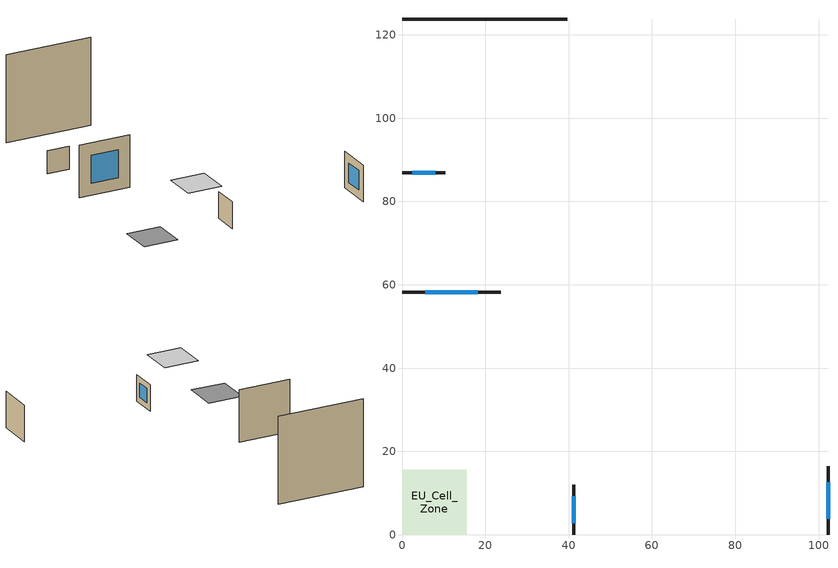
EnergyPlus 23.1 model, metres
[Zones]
EU_Cell_Zone
 floor othersidecoefficients (EU_ES.ME.AB.02.Gen.ReEx.001.001_floor_1_Construction): 0,0 15.59,0 15.59,15.59 0,15.59 z0
 wall outside (EU_ES.ME.AB.02.Gen.ReEx.001.001_wall_1_east_1_Construction): 41.18,0 41.18,12.01 z0:12.01
 wall outside (EU_ES.ME.AB.02.Gen.ReEx.001.001_wall_1_north_2_Construction): 0,58.19 23.72,58.19 z0:23.72
 wall outside (EU_ES.ME.AB.02.Gen.ReEx.001.001_wall_1_south_3_Construction): 10.35,86.91 0,86.91 z0:10.35
 wall outside (EU_ES.ME.AB.02.Gen.ReEx.001.001_wall_1_west_4_Construction): 102.25,16.5 102.25,0 z0:16.5
 wall othersidecoefficients (EU_ES.ME.AB.02.Gen.ReEx.001.001_thermal_bridge_Construction): 39.65,123.75 0,123.75 z0:39.65
 window (EU_ES.ME.AB.02.Gen.ReEx.001.001_window_east_1_Construction): 41.18,2.81 41.18,9.2 z2.81:9.2
 window (EU_ES.ME.AB.02.Gen.ReEx.001.001_window_north_2_Construction): 5.55,58.19 18.17,58.19 z5.55:18.17
 window (EU_ES.ME.AB.02.Gen.ReEx.001.001_window_south_3_Construction): 7.92,86.91 2.42,86.91 z2.42:7.92
 window (EU_ES.ME.AB.02.Gen.ReEx.001.001_window_west_4_Construction): 102.25,12.63 102.25,3.86 z3.86:12.63
 ceiling othersidecoefficients (EU_ES.ME.AB.02.Gen.ReEx.001.001_roof_1_Construction): 20.59,0 36.18,0 36.18,15.59 20.59,15.59 z20
[Building]
EU Step8 Campaign Cell: North Axis=0; Terrain=City; Solar Distribution=FullExterior
[Site:Location]
Madrid: Latitude=40.5; Longitude=-3.5; Time Zone=1; Elevation=609
[SizingPeriod:WeatherFileDays]
AnnualSizingPeriod: Begin Month=1; Begin Day of Month=1; End Month=12; End Day of Month=31; Use Weather File Daylight Saving Period=No; Use Weather File Rain and Snow Indicators=No
[MATERIAL]
EU_InternalMass_Material: Roughness=MediumRough; Thickness=0.1; Conductivity=1; Density=1800; Specific Heat=900; Thermal Absorptance=0.9; Solar Absorptance=0.7; Visible Absorptance=0.7
[MATERIAL:NOMASS] Roughness=MediumRough; Thermal Absorptance=0.9; Solar Absorptance=0.7; Visible Absorptance=0.7
Name | Thermal Resistance
EU_ES.ME.AB.02.Gen.ReEx.001.001_floor_1_NoMass | 0.661332
EU_ES.ME.AB.02.Gen.ReEx.001.001_roof_1_NoMass | 0.369316
EU_ES.ME.AB.02.Gen.ReEx.001.001_wall_1_east_1_NoMass; EU_ES.ME.AB.02.Gen.ReEx.001.001_wall_1_north_2_NoMass; EU_ES.ME.AB.02.Gen.ReEx.001.001_wall_1_south_3_NoMass; EU_ES.ME.AB.02.Gen.ReEx.001.001_wall_1_west_4_NoMass | 0.444333
EU_ES.ME.AB.02.Gen.ReEx.001.001_thermal_bridge_NoMass | 7.58328
[WINDOWMATERIAL:SIMPLEGLAZINGSYSTEM] UFactor=4.70333; Solar Heat Gain Coefficient=0.85; Visible Transmittance=0.85
EU_ES.ME.AB.02.Gen.ReEx.001.001_window_east_1_SimpleGlazing; EU_ES.ME.AB.02.Gen.ReEx.001.001_window_north_2_SimpleGlazing; EU_ES.ME.AB.02.Gen.ReEx.001.001_window_south_3_SimpleGlazing; EU_ES.ME.AB.02.Gen.ReEx.001.001_window_west_4_SimpleGlazing
[CONSTRUCTION]
EU_ES.ME.AB.02.Gen.ReEx.001.001_floor_1_Construction: EU_ES.ME.AB.02.Gen.ReEx.001.001_floor_1_NoMass
EU_ES.ME.AB.02.Gen.ReEx.001.001_roof_1_Construction: EU_ES.ME.AB.02.Gen.ReEx.001.001_roof_1_NoMass
EU_ES.ME.AB.02.Gen.ReEx.001.001_wall_1_east_1_Construction: EU_ES.ME.AB.02.Gen.ReEx.001.001_wall_1_east_1_NoMass
EU_ES.ME.AB.02.Gen.ReEx.001.001_window_east_1_Construction: EU_ES.ME.AB.02.Gen.ReEx.001.001_window_east_1_SimpleGlazing
EU_ES.ME.AB.02.Gen.ReEx.001.001_wall_1_north_2_Construction: EU_ES.ME.AB.02.Gen.ReEx.001.001_wall_1_north_2_NoMass
EU_ES.ME.AB.02.Gen.ReEx.001.001_window_north_2_Construction: EU_ES.ME.AB.02.Gen.ReEx.001.001_window_north_2_SimpleGlazing
EU_ES.ME.AB.02.Gen.ReEx.001.001_wall_1_south_3_Construction: EU_ES.ME.AB.02.Gen.ReEx.001.001_wall_1_south_3_NoMass
EU_ES.ME.AB.02.Gen.ReEx.001.001_window_south_3_Construction: EU_ES.ME.AB.02.Gen.ReEx.001.001_window_south_3_SimpleGlazing
EU_ES.ME.AB.02.Gen.ReEx.001.001_wall_1_west_4_Construction: EU_ES.ME.AB.02.Gen.ReEx.001.001_wall_1_west_4_NoMass
EU_ES.ME.AB.02.Gen.ReEx.001.001_window_west_4_Construction: EU_ES.ME.AB.02.Gen.ReEx.001.001_window_west_4_SimpleGlazing
EU_ES.ME.AB.02.Gen.ReEx.001.001_thermal_bridge_Construction: EU_ES.ME.AB.02.Gen.ReEx.001.001_thermal_bridge_NoMass
EU_InternalMass_Construction: EU_InternalMass_Material
[ZONE]
EU_Cell_Zone: Type=1; Multiplier=1; Ceiling Height=0.435028; Volume=4770; Floor Area=1566.4; Part of Total Floor Area=Yes
[INTERNALMASS]
EU_Cell_Zone_EU_InternalMass: Construction=EU_InternalMass_Construction; Zone or ZoneList=EU_Cell_Zone; Surface Area=1566.4
[SURFACEPROPERTY:OTHERSIDECOEFFICIENTS] Combined ConvectiveRadiative Film Coefficient=0; Constant Temperature=0; Constant Temperature Coefficient=0; Ground Temperature Coefficient=0; Wind Speed Coefficient=0; Sinusoidal Variation of Constant Temperature Coefficient=No; Period of Sinusoidal Variation=24; Previous Other Side Temperature Coefficient=0
Name | External DryBulb Temperature Coefficient | Zone Air Temperature Coefficient
EU_ES.ME.AB.02.Gen.ReEx.001.001_floor_1_b0.659631 | 0.659631 | 0.340369
EU_ES.ME.AB.02.Gen.ReEx.001.001_roof_1_b1; EU_ES.ME.AB.02.Gen.ReEx.001.001_wall_1_east_1_b1; EU_ES.ME.AB.02.Gen.ReEx.001.001_wall_1_north_2_b1; EU_ES.ME.AB.02.Gen.ReEx.001.001_wall_1_south_3_b1; EU_ES.ME.AB.02.Gen.ReEx.001.001_wall_1_west_4_b1; EU_ES.ME.AB.02.Gen.ReEx.001.001_thermal_bridge_b1 | 1 | 0
[OTHEREQUIPMENT]
EU_Step8_InternalGain_es__ES.ME.AB.02.Gen.ReEx.001.001__f030_f030: Fuel Type=Electricity; Zone or ZoneList or Space or SpaceList=EU_Cell_Zone; Schedule=EU_Step8_GainSchedule_es__ES.ME.AB.02.Gen.ReEx.001.001__f030_f030; Design Level Calculation Method=Watts/Area; Power per Zone Floor Area=1; Fraction Latent=0; Fraction Radiant=0; Fraction Lost=0; Carbon Dioxide Generation Rate=0; EndUse Subcategory=EU_Step8_InternalGains
[ZONEVENTILATION:DESIGNFLOWRATE]
EU_ConstantAir_EU_Cell_Zone: Zone or ZoneList or Space or SpaceList=EU_Cell_Zone; Schedule=EU_AlwaysOn; Design Flow Rate Calculation Method=AirChanges/Hour; Air Changes per Hour=0.703302; Ventilation Type=Natural; Fan Pressure Rise=0; Fan Total Efficiency=1; Constant Term Coefficient=1; Temperature Term Coefficient=0; Velocity Term Coefficient=0; Velocity Squared Term Coefficient=0; Minimum Indoor Temperature=-100; Maximum Indoor Temperature=100; Delta Temperature=-100; Minimum Outdoor Temperature=-100; Maximum Outdoor Temperature=100; Maximum Wind Speed=40
[HVACTEMPLATE:THERMOSTAT]
EU_HeatOnly_EU_Cell_Zone: Constant Heating Setpoint=20; Constant Cooling Setpoint=50
[HVACTEMPLATE:ZONE:IDEALLOADSAIRSYSTEM]
EU_Cell_Zone: Template Thermostat=EU_HeatOnly_EU_Cell_Zone; System Availability Schedule=EU_AlwaysOn; Maximum Heating Supply Air Temperature=50; Minimum Cooling Supply Air Temperature=13; Maximum Heating Supply Air Humidity Ratio=0.0156; Minimum Cooling Supply Air Humidity Ratio=0.0077; Heating Limit=NoLimit; Cooling Limit=NoLimit; Heating Availability Schedule=EU_AlwaysOn; Cooling Availability Schedule=EU_CoolingOff; Dehumidification Control Type=ConstantSensibleHeatRatio; Cooling Sensible Heat Ratio=0.7; Dehumidification Setpoint=60; Humidification Control Type=None; Humidification Setpoint=30; Outdoor Air Method=None; Outdoor Air Flow Rate per Person=0.00944; Outdoor Air Flow Rate per Zone Floor Area=0; Outdoor Air Flow Rate per Zone=0; Demand Controlled Ventilation Type=None; Outdoor Air Economizer Type=NoEconomizer; Heat Recovery Type=None; Sensible Heat Recovery Effectiveness=0.7; Latent Heat Recovery Effectiveness=0.65
[SIZING:ZONE]
EU_Cell_Zone: Zone Cooling Design Supply Air Temperature Input Method=SupplyAirTemperature; Zone Cooling Design Supply Air Temperature=13; Zone Heating Design Supply Air Temperature Input Method=SupplyAirTemperature; Zone Heating Design Supply Air Temperature=50; Zone Cooling Design Supply Air Humidity Ratio=0.008; Zone Heating Design Supply Air Humidity Ratio=0.008; Cooling Design Air Flow Method=DesignDay; Cooling Design Air Flow Rate=0; Cooling Minimum Air Flow per Zone Floor Area=0.000762; Cooling Minimum Air Flow=0; Cooling Minimum Air Flow Fraction=0.2; Heating Design Air Flow Method=DesignDay; Heating Design Air Flow Rate=0; Heating Maximum Air Flow per Zone Floor Area=0.002032; Heating Maximum Air Flow=0.141576; Heating Maximum Air Flow Fraction=0.3; Account for Dedicated Outdoor Air System=No; Dedicated Outdoor Air System Control Strategy=NeutralSupplyAir; Dedicated Outdoor Air Low Setpoint Temperature for Design=autosize; Dedicated Outdoor Air High Setpoint Temperature for Design=autosize; Zone Load Sizing Method=Sensible Load Only No Latent Load; Zone Latent Cooling Design Supply Air Humidity Ratio Input Method=HumidityRatioDifference; Zone Cooling Design Supply Air Humidity Ratio Difference=0.005; Zone Latent Heating Design Supply Air Humidity Ratio Input Method=HumidityRatioDifference; Zone Humidification Design Supply Air Humidity Ratio Difference=0.005
[SCHEDULE:CONSTANT]
Name | Hourly Value
EU_AlwaysOn | 1
EU_CoolingOff | 0
[SCHEDULE:FILE]
EU_Step8_GainSchedule_es__ES.ME.AB.02.Gen.ReEx.001.001__f030_f030: File=C:\Users\o_iseri\Desktop\OpenUBEM\openubem\outputs\eu_certified_rerun_2026-08-28\rep2\schedules\es__ES.ME.AB.02.Gen.ReEx.001.001__f030.csv; Column Number=1; Rows to Skip at Top=0; Number of Hours of Data=8760; Column Separator=Comma; Interpolate to Timestep=No; Minutes per Item=60; Adjust Schedule for Daylight Savings=Yes
